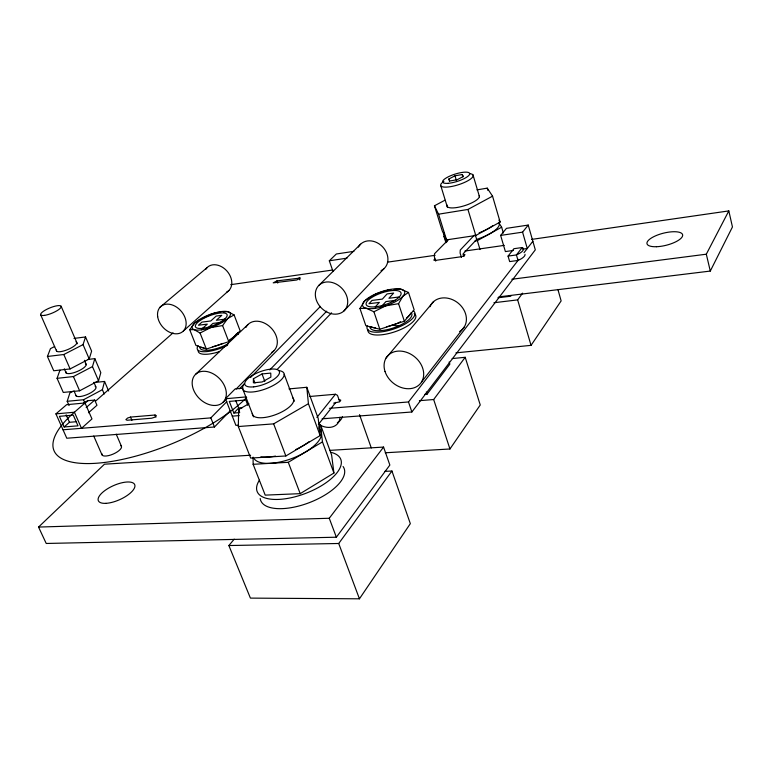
<?xml version="1.0" encoding="UTF-8"?>
<svg xmlns="http://www.w3.org/2000/svg" width="771" height="771" viewBox="0 0 771 771"><rect width="100%" height="100%" fill="white"/><g stroke="black" fill="none" stroke-linecap="round" stroke-linejoin="round"><path stroke-width="1.16" d="M288.99 388.902L306.791 387.283L318.201 418.422L320.158 435.586L285.858 455.969L250.681 458.07L238.316 426.536L238.682 409.526L248.888 403.734M104.22 393.981L102.379 389.683L104.567 381.452L94.178 382.522M59.936 370.225L57.064 378.33L63.28 392.429L79.615 390.791L98.553 380.768L100.808 372.644L94.823 358.64L87.884 359.45M98.553 380.768L92.472 366.591L94.823 358.64M54.654 346.507L50.452 348.646L47.426 356.472L53.729 370.764L70.094 368.933L89.214 358.978L91.614 351.123L85.552 336.946L73.977 338.421M69.082 405.575L67.193 401.296L69.891 392.911L72.985 391.282M89.214 358.978L83.046 344.618L85.552 336.946M404.361 321.199L398.568 303.668L402.963 296.17L408.495 292.46L414.152 309.797L404.361 321.199L379.833 329.256L365.84 325.68L359.941 308.477L364.519 301.075L369.184 297.905M498.856 296.874L710.293 271.064L732.45 226.963L728.817 210.907L531.537 239.415M710.293 271.064L706.313 254.199L728.817 210.907M189.705 329.67L194.186 329.66L200.075 333.043L210.656 327.608L222.588 325.574L227.734 318.529L234.105 314.934L240.157 330.846L228.765 341.649L206.358 349.051L195.95 345.466L189.705 329.67L194.976 322.712L199.67 319.898M234.22 539.16L228.862 545.54L250.411 598.113L359.44 598.816L410.336 523.644L391.938 471.023L384.796 471.38M455.94 352.867L531.055 345.35L561.134 300.912L557.905 289.462M385.24 452.779L449.946 448.982L480.256 404.987L465.202 357.301L452.172 358.573M228.862 545.54L338.71 543.488L391.938 471.023M493.941 302.733L517.649 299.89L522.622 293.134M250.614 455.227L104.471 464.19L38.55 527.065L46.221 543.468L336.358 537.214L389.856 465.067L383.572 447.074L329.67 450.38M419.395 400.679L433.668 399.523L465.202 357.301M424.667 394.366L427.057 394.174L449.869 364.134L449.175 361.975M322.095 418.807L411.878 411.984L535.305 249.852L528.231 225.074L506.46 228.351L500.639 235.406L505.39 251.577L513.457 250.44M38.55 527.065L329.256 518.257L383.572 447.074M329.381 408.331L408.495 401.961L518.873 259.335M524.029 252.686L532.857 241.275M421.515 382.04L464.209 327.077M508.06 256.107L513.92 248.705L522.218 247.53L516.416 254.941L508.06 256.107L509.66 261.581L518.025 260.444A12.914 4.269 -16.6 0 0 525.041 254.324M500.639 235.406L522.574 232.158L528.231 225.074M386.049 358.033L433.659 301.519M318.375 424.464L335.819 402.356M498.895 222.819A27.949 8.568 -17.3 0 1 476.671 239.415L463.111 253.842L463.911 256.454M316.891 417.419L335.424 394.251L337.467 395.311L339.741 401.652M474.377 235.116L460.277 250.026L460.104 253.071L461.453 257.475M434.854 258.931L433.803 260.106L435.48 260.386L461.231 256.743L463.997 255.827L465.009 254.642L463.265 254.372M448.298 239.762L434.526 253.736L434.343 256.762L435.711 261.109M381.144 306.887L385.943 301.577L395.301 300.401M375.323 306.819L379.342 302.415L368.972 303.716L372.017 300.42L382.358 299.109L387.081 293.924L393.624 293.076L388.931 298.271L399.426 296.931M343.885 311.012A17.916 14.215 44.5 0 0 334.412 283.246A17.916 14.215 44.5 0 0 316.283 299.919A17.916 14.215 44.5 0 0 343.885 311.012L384.093 268.578M247.819 405.305L245.766 399.976L229.305 401.421L233.864 413.054L238.673 408.042L242.181 407.753M277.329 369.27L331.559 312.843M55.926 413.873L74.421 412.225L81.504 428.31L91.971 418.923L85.012 402.973L66.614 404.688L55.926 413.873L66.788 438.227L214.473 426.989L230.394 410.567M269.773 369.935L326.74 311.156M63.029 429.794L210.84 417.882L226.857 401.595M239.511 388.729L244.571 383.582M250.469 377.578L320.457 306.395M238.297 425.178L235.897 425.361L225.45 398.752L235.155 388.931L243.183 388.179M222.848 402.491A19.603 14.167 45.1 0 0 211.399 372.933A19.603 14.167 45.1 0 0 193.492 389.712A19.603 14.167 45.1 0 0 222.848 402.491L226.192 399.099M236.205 388.95L273.772 350.882M318.992 285.27L360.606 244.176M332.995 271.411L329.313 260.781L336.32 253.996L353.879 251.346M195.458 374.446L248.069 324.446M221.875 322.278L225.305 319.127L216.362 320.264L221.778 315.339L216.188 316.062L210.762 320.977L201.944 322.105L198.455 325.227L207.293 324.119L201.751 329.14M208.97 327L212.912 323.406L220.757 322.423M183.402 330.961L228.968 290.445M88.482 412.784L96.963 405.267L94.708 400.053L87.913 400.698A13.001 4.231 -23.1 0 0 83.499 402.934M64.138 426.97L78.006 425.833L73.274 415.116L59.406 416.33L64.138 426.97L69.448 422.296L76.368 421.718M86.198 407.541L94.708 400.053M95.498 401.19L173.051 332.86M85.012 402.973L74.421 412.225A111.728 38.685 -22.4 0 0 98.543 463.082A111.728 38.685 -22.4 0 0 246.672 397.528M84.492 403.686L87.913 400.698M160.137 307.118L206.936 267.768M253.1 457.155L253.129 464.306L265.205 495.127L300.208 493.652L333.93 473.037L331.617 455.015L320.457 424.57L322.471 441.889L333.93 473.037M203.274 318.066L211.784 313.855L215.967 312.804M253.129 464.306L288.277 462.311L322.471 441.889M370.253 297.384L376.181 293.876L386.146 290.494M359.941 308.477L366.254 308.275L373.916 311.783L385.616 305.875L398.568 303.668M238.316 426.536L273.638 423.867L308.429 403.705L306.791 387.283M253.389 378.783L262.015 373.954L270.737 373.097L270.881 377.077L262.179 381.963L253.399 382.811L253.389 378.783L255.008 383.042M475.003 240.995L477.345 240.648L501.642 227.194L498.615 222.385M444.934 200.219L434.459 205.78L442.284 230.963L446.525 239.868L475.794 235.492L500.138 222.058L492.553 196.171L487.253 188.134L476.921 189.888M434.459 205.78L438.554 214.193L467.939 209.452L492.553 196.171M67.193 401.296L83.519 399.744L102.379 389.683M448.838 179.017L454.967 175.807L462.234 174.525L463.41 176.453L457.251 179.691L449.946 180.963L448.838 179.017L449.541 181.32M57.064 378.33L73.418 376.566L92.472 366.591M47.426 356.472L63.8 354.515L83.046 344.618M276.934 280.885L273.204 282.851L296.739 280.008L300.478 278.023L276.934 280.885L277.724 283.063M130.53 417.082L127.581 418.046L125.885 419.636L127.119 420.253L151.656 418.219L154.653 417.236L156.33 415.636L155.01 415.02L130.53 417.082L131.899 420.32M223.378 311.87L228.062 311.715L234.105 314.934M394.164 289.491L400.669 289.135L408.495 292.46M329.313 260.781L346.989 258.16M230.712 284.672L332.793 270.004M387.456 262.159L435.123 255.307M464.923 251.028L504.253 245.38M522.661 249.139L527.268 248.493L522.574 232.158M511.857 279.256L706.313 254.199M497.902 297.779L510.855 296.199M387.283 290.214L390.724 289.848M217.008 312.544L220.198 312.207M225.45 398.752L246.238 396.901M309.73 396.487L335.424 394.251M333.698 403.146L339.336 401.884L340.801 400.168L338.98 399.523M233.864 413.054L239.733 412.572M232.283 416.157L239.193 415.598M392.092 325.227L398.453 325.998M498.933 220.159L500.138 222.058M446.679 241.959L443.836 235.955L445.927 242.701M66.161 414.885L69.448 422.296M40.67 314.77L56.601 351.152M64.321 368.789L66.248 373.193M73.968 390.839L76.377 396.352M93.754 436.039L101.955 454.774M63.8 354.515L70.094 368.933M73.418 376.566L79.615 390.791M83.519 399.744L84.935 402.973M61.16 306.289L77.302 343.77M84.415 360.298L86.313 364.712M93.908 382.349L95.806 386.753M116.209 434.15L121.433 446.274M104.567 381.452L108.653 391.013M155.01 415.02L155.925 417.207M210.84 417.882L214.473 426.989M200.075 333.043L206.358 349.051M235.801 400.679L238.673 408.042M238.682 409.526L239.54 411.724M243.135 389.953L253.524 416.841M222.588 325.574L228.765 341.649M273.638 423.867L285.858 455.969M288.277 462.311L300.208 493.652M262.015 373.954L264.829 381.394M329.256 518.257L336.358 537.214M338.71 543.488L359.44 598.816M284.22 374.301L294.252 401.286M308.429 403.705L320.158 435.586M299.129 277.724L299.919 279.931M359.517 414.644L371.285 447.932M408.495 401.961L411.878 411.984M373.916 311.783L379.833 329.256M426.324 391.957L427.057 394.174M433.668 399.523L449.946 448.982M438.554 214.193L446.525 239.868M440.8 185.734L447.488 207.515M467.939 209.452L475.794 235.492M477.345 240.648L480.025 249.544M475.428 235.3L476.671 239.415M454.967 175.807L456.355 180.404M462.234 174.525L462.928 176.829M473.009 174.94L479.514 196.827M501.642 227.194L503.338 232.967M487.253 188.134L487.937 190.447M517.649 299.89L531.055 345.35M518.025 260.444L516.416 254.941A12.934 4.221 -16.6 0 0 522.218 247.53M236.475 333.862A20.354 6.525 -21 0 1 229.44 339.953M222.597 343.442A20.354 6.525 -21 0 1 212.555 346.767M204.036 347.74A20.354 6.525 -21 0 1 201.115 347.249M228.312 343.77A20.345 6.553 -21 0 1 209.018 350.15A20.345 6.553 -21 0 1 199.911 347.046M237.564 332.793A20.345 6.553 -21 0 1 238.162 334.392M219.504 351.586A23.236 7.527 -21 0 1 198.195 350.497M227.57 345.283A23.246 7.488 -21 0 1 204.373 351.73A23.246 7.488 -21 0 1 198.147 345.581M205.674 269.465A15.825 11.989 48.9 0 1 226.761 270.833A15.825 11.989 48.9 0 1 226.433 292.286M245.939 327.424A18.437 13.945 45.4 0 1 270.64 327.482A18.437 13.945 45.4 0 1 271.546 352.492M446.987 241.631A27.949 8.568 -17.3 0 1 445.946 240.407M492.871 225.662A27.987 8.481 -17.3 0 1 479.099 232.842M444.375 235.367A27.987 8.481 -17.3 0 1 444.327 233.083M479.167 195.68A16.914 4.819 -17.5 0 1 463.516 206.011A16.914 4.819 -17.5 0 1 447.103 205.076M469.587 173.668A17.02 4.597 -17.6 0 1 469.154 180A17.02 4.597 -17.6 0 1 448.365 186.968A17.02 4.597 -17.6 0 1 441.85 182.968M442.429 182.419A17.02 4.597 -17.6 0 1 443.932 181.281M343.076 466.522A44.679 19.429 -21 0 1 309.47 502.586A44.679 19.429 -21 0 1 260.193 498.49M330.46 452.211A44.805 19.188 -21 0 1 331.906 478.107A44.805 19.188 -21 0 1 277.762 499.444A44.805 19.188 -21 0 1 259.393 480.208M319.84 429.63A36.179 14.678 -20.9 0 1 297.008 456.413A36.179 14.678 -20.9 0 1 254.276 458.899M319.165 426.874A36.247 14.543 -20.9 0 1 319.088 428.917M309.364 441.504A36.247 14.543 -20.9 0 1 295.862 449.522M275.517 456.104A36.247 14.543 -20.9 0 1 260.858 456.837M340.001 417.198A17.251 12.962 40.8 0 1 318.876 424.407M342.391 416.687A17.184 12.953 40.8 0 1 337.351 422.633M326.547 418.489A6.9 5.185 40.8 0 1 324.967 418.402M292.864 397.903A21.954 8.298 -20.8 0 1 276.037 414.509A21.954 8.298 -20.8 0 1 252.281 413.41M279.044 370.629A22.128 7.951 -20.8 0 1 279.112 381.674A22.128 7.951 -20.8 0 1 251.934 392.025A22.128 7.951 -20.8 0 1 244.455 383.794M76.021 341.832A10.967 3.113 -22.6 0 1 67.896 349.504A10.967 3.113 -22.6 0 1 56.514 350.015M85.379 363.565A10.9 3.267 -22.8 0 1 77.408 371.42A10.9 3.267 -22.8 0 1 66.027 371.747M411.82 313.662A22.012 7.691 -18.5 0 1 393.056 328.051A22.012 7.691 -18.5 0 1 370.013 327.405M410.818 312.987A22.031 7.652 -18.5 0 1 406.423 318.095M400.535 321.738A22.031 7.652 -18.5 0 1 397.508 323.165M396.467 323.608A22.031 7.652 -18.5 0 1 386.522 326.779M375.487 327.877A22.031 7.652 -18.5 0 1 370.938 326.769M414.191 313.585A25.135 8.838 -18.5 0 1 395.359 331.617A25.135 8.838 -18.5 0 1 367.998 329.545M413.275 310.8A25.154 8.789 -18.5 0 1 393.383 329.14A25.154 8.789 -18.5 0 1 367.333 325.911M429.919 306.752A20.075 16.509 38.2 0 1 458.398 303.302A20.075 16.509 38.2 0 1 459.574 331.569M358.409 247.086A16.933 13.897 44.8 0 1 382.551 246.768A16.933 13.897 44.8 0 1 381.057 270.592M95.218 386.416A10.823 3.421 -23 0 1 88.694 393.875A10.823 3.421 -23 0 1 76.04 395.562M120.671 445.532A10.63 3.816 -23.5 0 1 113.27 454.032A10.63 3.816 -23.5 0 1 101.897 453.724M203.024 328.253A16.952 5.214 -21 0 0 227.175 315.339A16.952 5.214 -21 0 0 203.505 318.49A16.952 5.214 -21 0 0 203.024 328.253M201.366 329.843A20.47 6.293 -21 0 0 230.481 314.24A20.47 6.293 -21 0 0 201.877 318.086A20.47 6.293 -21 0 0 201.366 329.843M157.679 316.688A16.673 12.163 48.4 0 0 180.819 332.821A16.673 12.163 48.4 0 0 177.002 307.398A16.673 12.163 48.4 0 0 157.679 316.688M448.134 183.315A14.196 3.807 -17.6 0 0 469.635 174.246A14.196 3.807 -17.6 0 0 450.63 175.73A14.196 3.807 -17.6 0 0 448.134 183.315M253.717 386.859A18.456 6.592 -20.8 0 0 279.526 372.22A18.456 6.592 -20.8 0 0 253.1 374.966A18.456 6.592 -20.8 0 0 253.717 386.859M376.537 306.675A18.359 6.12 -18.6 0 0 401.016 292.884A18.359 6.12 -18.6 0 0 373.28 296.575A18.359 6.12 -18.6 0 0 376.537 306.675M375.149 308.342A22.157 7.392 -18.6 0 0 404.63 291.698A22.157 7.392 -18.6 0 0 371.111 296.199A22.157 7.392 -18.6 0 0 375.149 308.342M385.028 371.487A21.453 16.952 38.7 0 0 418.586 385.355A21.453 16.952 38.7 0 0 408.013 352.839A21.453 16.952 38.7 0 0 385.028 371.487M656.429 246.72A18.369 6.197 -14.2 0 0 682.663 235.01A18.369 6.197 -14.2 0 0 655.331 235.936A18.369 6.197 -14.2 0 0 656.429 246.72M44.583 315.368A11.093 2.853 -22.3 0 0 61.14 307.099A11.093 2.853 -22.3 0 0 47.06 309.171A11.093 2.853 -22.3 0 0 44.583 315.368M105.984 503.338A19.892 7.671 -24 0 0 134.886 486.597A19.892 7.671 -24 0 0 108.692 488.062A19.892 7.671 -24 0 0 105.984 503.338"/></g></svg>
